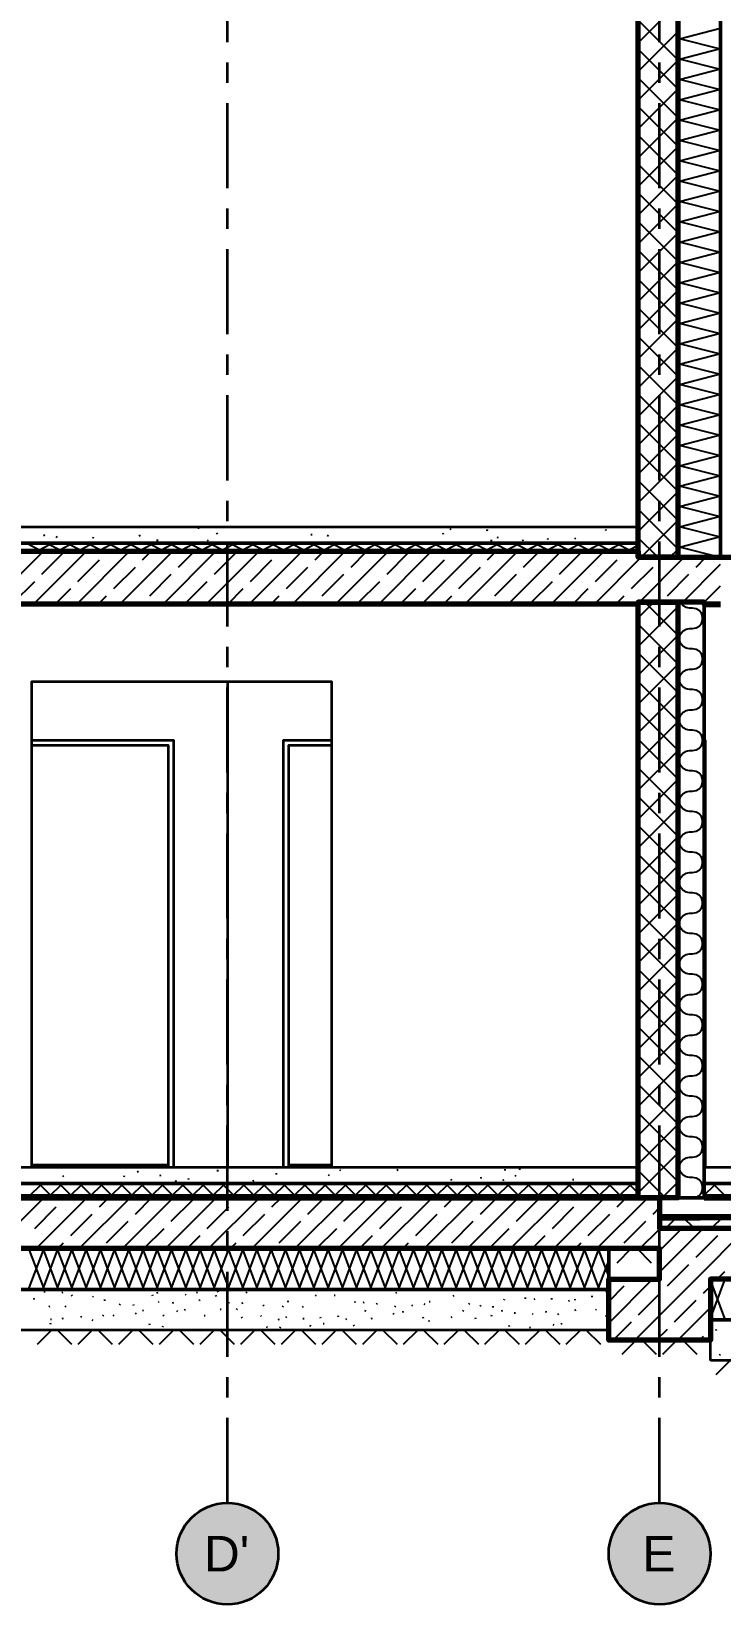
# Model space of a CAD drawing. Header units: metres. Extents: x -12.4 to 53.1, y -2.2 to 12.7.
# Drawn here: x 40.71 to 44.1, y -2.15 to 5.59 of the extents above; entities that cross this region are included whole.
import ezdxf

# ---------------------------------------------------------------- set-up
doc = ezdxf.new("R2010")
doc.units = ezdxf.units.M
doc.linetypes.add('PUNKTOWA', pattern=[10.5, 8.4, -1.05, 0, -1.05])
for name, color, linetype, lineweight in [('A-FUNDAMENTY', 7, 'Continuous', 50), ('A-IZOL-WODNA', 5, 'Continuous', 100), ('A-KRESKOWANIE', 8, 'Continuous', 18), ('A-OSIE', 1, 'PUNKTOWA', 25), ('A-SCIANY-IZOL', 4, 'Continuous', 35), ('A-SCIANY-KONSTR', 7, 'Continuous', 50), ('A-STROPY', 7, 'Continuous', 50), ('A-TEREN', 32, 'Continuous', 50), ('A-WARSTWY', 8, 'Continuous', 25), ('A-WIDOK', 7, 'Continuous', 25)]:
    doc.layers.add(name, color=color, linetype=linetype, lineweight=lineweight)
doc.styles.add('PL_ARIAL', font='arial.ttf')

msp = doc.modelspace()

# ---------------------------------------------------------------- hatches: boundary and pattern name
at = {"layer": 'A-OSIE', "true_color": 0xffffff}
for points in [[(41.9251, -1.9002), (41.923, -1.8676), (41.9166, -1.8355), (41.9061, -1.8045), (41.8916, -1.7752), (41.8734, -1.748), (41.8519, -1.7234), (41.8273, -1.7019), (41.8001, -1.6837), (41.7708, -1.6692), (41.7398, -1.6587), (41.7077, -1.6523), (41.6751, -1.6502), (41.6425, -1.6523), (41.6104, -1.6587), (41.5794, -1.6692), (41.5501, -1.6837), (41.5229, -1.7019), (41.4983, -1.7234), (41.4768, -1.748), (41.4586, -1.7752), (41.4441, -1.8045), (41.4336, -1.8355), (41.4272, -1.8676), (41.4251, -1.9002), (41.4272, -1.9328), (41.4336, -1.9649), (41.4441, -1.9959), (41.4586, -2.0252), (41.4768, -2.0524), (41.4983, -2.077), (41.5229, -2.0985), (41.5501, -2.1167), (41.5794, -2.1312), (41.6104, -2.1417), (41.6425, -2.1481), (41.6751, -2.1502), (41.7077, -2.1481), (41.7398, -2.1417), (41.7708, -2.1312), (41.8001, -2.1167), (41.8273, -2.0985), (41.8519, -2.077), (41.8734, -2.0524), (41.8916, -2.0252), (41.9061, -1.9959), (41.9166, -1.9649), (41.923, -1.9328)], [(44.0501, -1.9002), (44.048, -1.8676), (44.0416, -1.8355), (44.0311, -1.8045), (44.0166, -1.7752), (43.9984, -1.748), (43.9769, -1.7234), (43.9523, -1.7019), (43.9251, -1.6837), (43.8958, -1.6692), (43.8648, -1.6587), (43.8327, -1.6523), (43.8001, -1.6502), (43.7675, -1.6523), (43.7354, -1.6587), (43.7044, -1.6692), (43.6751, -1.6837), (43.6479, -1.7019), (43.6233, -1.7234), (43.6018, -1.748), (43.5836, -1.7752), (43.5691, -1.8045), (43.5586, -1.8355), (43.5522, -1.8676), (43.5501, -1.9002), (43.5522, -1.9328), (43.5586, -1.9649), (43.5691, -1.9959), (43.5836, -2.0252), (43.6018, -2.0524), (43.6233, -2.077), (43.6479, -2.0985), (43.6751, -2.1167), (43.7044, -2.1312), (43.7354, -2.1417), (43.7675, -2.1481), (43.8001, -2.1502), (43.8327, -2.1481), (43.8648, -2.1417), (43.8958, -2.1312), (43.9251, -2.1167), (43.9523, -2.0985), (43.9769, -2.077), (43.9984, -2.0524), (44.0166, -2.0252), (44.0311, -1.9959), (44.0416, -1.9649), (44.048, -1.9328)]]:
    msp.add_hatch(color=7, dxfattribs=at).paths.add_polyline_path(points)

# ---------------------------------------------------------------- linework, layer by layer
at = {"layer": 'A-FUNDAMENTY', "lineweight": 70, "ltscale": 0.05}
for points in [[(31.7001, -0.15), (43.8001, -0.15), (43.8001, -0.15), (43.8001, -0.15), (43.8001, -0.3), (43.8001, -0.3), (43.8001, -0.3), (43.8001, -0.3), (43.8001, -0.3), (43.8001, -0.3), (43.8001, -0.3), (43.8001, -0.3), (43.8001, -0.3), (43.8001, -0.3), (43.8001, -0.3), (43.8001, -0.3), (43.8001, -0.3), (43.8001, -0.3), (43.8001, -0.3), (43.8001, -0.3), (43.8001, -0.3), (50.2751, -0.3)], [(49.6751, -0.55), (44.0501, -0.55), (44.0501, -0.55), (44.0501, -0.55), (44.0501, -0.55), (44.0501, -0.55), (44.0501, -0.55), (44.0501, -0.55), (44.0501, -0.55), (44.0501, -0.55), (44.0501, -0.55), (44.0501, -0.55), (44.0501, -0.55), (44.0501, -0.55), (44.0501, -0.55), (44.0501, -0.55), (44.0501, -0.55), (44.0501, -0.55), (44.0501, -0.85), (44.0501, -0.85), (44.0501, -0.85), (43.5501, -0.85), (43.5501, -0.85), (43.5501, -0.85), (43.5501, -0.55), (43.5501, -0.55), (43.5501, -0.55), (43.8001, -0.55), (43.8001, -0.55), (43.8001, -0.55), (43.8001, -0.55), (43.8001, -0.55), (43.8001, -0.55), (43.8001, -0.55), (43.8001, -0.55), (43.8001, -0.55), (43.8001, -0.55), (43.8001, -0.55), (43.8001, -0.55), (43.8001, -0.55), (43.8001, -0.55), (43.8001, -0.55), (43.8001, -0.55), (43.8001, -0.55), (43.8001, -0.4), (43.8001, -0.4), (43.8001, -0.4), (43.8001, -0.4), (43.8001, -0.4), (43.8001, -0.4), (43.8001, -0.4), (43.8001, -0.4), (43.8001, -0.4), (43.8001, -0.4), (43.8001, -0.4), (43.8001, -0.4), (43.8001, -0.4), (43.8001, -0.4), (43.8001, -0.4), (43.8001, -0.4), (43.8001, -0.4), (32.3001, -0.4)]]:
    msp.add_lwpolyline(points, dxfattribs=at)
at = {"layer": 'A-IZOL-WODNA', "lineweight": 140, "ltscale": 0.05}
for points in [[(31.9051, -0.1475), (43.6951, -0.1475)], [(44.0201, -0.1475), (50.0701, -0.1475)]]:
    msp.add_lwpolyline(points, dxfattribs=at)
at = {"layer": 'A-KRESKOWANIE', "lineweight": 25, "ltscale": 0.05}
for points in [[(43.6951, 5.531), (43.8901, 5.726)], [(43.8901, 5.4462), (43.6951, 5.6412)], [(43.6951, 5.3896), (43.8901, 5.5846)], [(44.0926, 3), (43.8976, 3.05), (44.0926, 3.1), (43.8976, 3.15), (44.0926, 3.2), (43.8976, 3.25), (44.0926, 3.3), (43.8976, 3.35), (44.0926, 3.4), (43.8976, 3.45), (44.0926, 3.5), (43.8976, 3.55), (44.0926, 3.6), (43.8976, 3.65), (44.0926, 3.7), (43.8976, 3.75), (44.0926, 3.8), (43.8976, 3.85), (44.0926, 3.9), (43.8976, 3.95), (44.0926, 4), (43.8976, 4.05), (44.0926, 4.1), (43.8976, 4.15), (44.0926, 4.2), (43.8976, 4.25), (44.0926, 4.3), (43.8976, 4.35), (44.0926, 4.4), (43.8976, 4.45), (44.0926, 4.5), (43.8976, 4.55), (44.0926, 4.6), (43.8976, 4.65), (44.0926, 4.7), (43.8976, 4.75), (44.0926, 4.8), (43.8976, 4.85), (44.0926, 4.9), (43.8976, 4.95), (44.0926, 5), (43.8976, 5.05), (44.0926, 5.1), (43.8976, 5.15), (44.0926, 5.2), (43.8976, 5.25), (44.0926, 5.3), (43.8976, 5.35), (44.0926, 5.4), (43.8976, 5.45), (44.0926, 5.5), (43.8976, 5.55), (44.0926, 5.6)], [(43.8901, 5.3048), (43.6951, 5.4998)], [(43.6951, 5.2482), (43.8901, 5.4432)], [(43.8901, 5.1634), (43.6951, 5.3584)], [(43.6951, 5.1068), (43.8901, 5.3018)], [(43.8901, 5.022), (43.6951, 5.217)], [(43.6951, 4.9654), (43.8901, 5.1604)], [(43.8901, 4.8806), (43.6951, 5.0756)], [(43.6951, 4.8239), (43.8901, 5.0189)], [(43.8901, 4.7391), (43.6951, 4.9341)], [(43.6951, 4.6825), (43.8901, 4.8775)], [(43.8901, 4.5977), (43.6951, 4.7927)], [(43.6951, 4.5411), (43.8901, 4.7361)], [(43.8901, 4.4563), (43.6951, 4.6513)], [(43.6951, 4.3997), (43.8901, 4.5947)], [(43.8901, 4.3149), (43.6951, 4.5099)], [(43.6951, 4.2582), (43.8901, 4.4532)], [(43.8901, 4.1735), (43.6951, 4.3685)], [(43.6951, 4.1168), (43.8901, 4.3118)], [(43.8901, 4.032), (43.6951, 4.227)], [(43.6951, 3.9754), (43.8901, 4.1704)], [(43.8901, 3.8906), (43.6951, 4.0856)], [(43.6951, 3.834), (43.8901, 4.029)], [(43.8901, 3.7492), (43.6951, 3.9442)], [(43.6951, 3.6926), (43.8901, 3.8876)], [(43.8901, 3.6078), (43.6951, 3.8028)], [(43.6951, 3.5511), (43.8901, 3.7461)], [(43.8901, 3.4663), (43.6951, 3.6613)], [(43.6951, 3.4097), (43.8901, 3.6047)], [(43.8901, 3.3249), (43.6951, 3.5199)], [(43.6951, 3.2683), (43.8901, 3.4633)], [(43.8901, 3.1835), (43.6951, 3.3785)], [(43.6951, 3.1269), (43.8901, 3.3219)], [(43.8901, 3.0421), (43.6951, 3.2371)], [(43.7096, 3), (43.8901, 3.1805)], [(40.7711, 3.107), (40.7767, 3.1113)], [(40.8386, 3.0971), (40.8334, 3.1017)], [(41.0142, 3.0936), (41.017, 3.1)], [(41.2452, 3.1026), (41.2415, 3.1086)], [(41.5377, 3.1415), (41.5309, 3.143)], [(41.626, 3.1132), (41.6234, 3.1196)], [(42.0916, 3.1107), (42.0846, 3.1109)], [(42.1712, 3.1044), (42.1652, 3.1081)], [(42.7379, 3.1121), (42.7365, 3.119)], [(42.7756, 3.1352), (42.7711, 3.1406)], [(42.9564, 3.1316), (42.9498, 3.1341)], [(43.0076, 3.0959), (43.0009, 3.098)], [(43.3878, 3.0899), (43.3828, 3.0949)], [(43.536, 3.132), (43.5378, 3.1388)], [(43.7908, 3), (43.6951, 3.0957)], [(40.5098, 2.77), (40.7698, 3.03)], [(40.7001, 3.0625), (40.7501, 3.0375), (40.8001, 3.0625), (40.8501, 3.0375), (40.9001, 3.0625), (40.9501, 3.0375), (41.0001, 3.0625), (41.0501, 3.0375), (41.1001, 3.0625), (41.1501, 3.0375), (41.2001, 3.0625), (41.2501, 3.0375), (41.3001, 3.0625), (41.3501, 3.0375), (41.4001, 3.0625), (41.4501, 3.0375), (41.5001, 3.0625), (41.5501, 3.0375), (41.6001, 3.0625), (41.6501, 3.0375), (41.7001, 3.0625), (41.7501, 3.0375), (41.8001, 3.0625), (41.8501, 3.0375), (41.9001, 3.0625), (41.9501, 3.0375), (42.0001, 3.0625), (42.0501, 3.0375), (42.1001, 3.0625), (42.1501, 3.0375), (42.2001, 3.0625), (42.2501, 3.0375), (42.3001, 3.0625), (42.3501, 3.0375), (42.4001, 3.0625), (42.4501, 3.0375), (42.5001, 3.0625), (42.5501, 3.0375), (42.6001, 3.0625), (42.6501, 3.0375), (42.7001, 3.0625), (42.7501, 3.0375), (42.8001, 3.0625), (42.8501, 3.0375), (42.9001, 3.0625), (42.9501, 3.0375), (43.0001, 3.0625), (43.0501, 3.0375), (43.1001, 3.0625), (43.1501, 3.0375), (43.2001, 3.0625), (43.2501, 3.0375), (43.3001, 3.0625), (43.3501, 3.0375), (43.4001, 3.0625), (43.4501, 3.0375), (43.5001, 3.0625), (43.5501, 3.0375), (43.6001, 3.0625), (43.6501, 3.0375), (43.6951, 3.06)], [(40.7219, 2.77), (40.9819, 3.03)], [(40.7627, 2.9168), (40.8687, 3.0229)], [(40.9341, 2.77), (41.1941, 3.03)], [(41.0809, 3.0229), (41.088, 3.03)], [(41.1462, 2.77), (41.4062, 3.03)], [(41.2577, 2.9875), (41.3001, 3.03)], [(41.3311, 3.08), (41.3304, 3.087)], [(41.3583, 2.77), (41.6183, 3.03)], [(41.4344, 2.9522), (41.5123, 3.03)], [(41.5705, 2.77), (41.8305, 3.03)], [(41.5821, 3.0807), (41.5767, 3.0851)], [(41.6112, 2.9168), (41.7173, 3.0229)], [(41.7826, 2.77), (42.0426, 3.03)], [(41.9294, 3.0229), (41.9365, 3.03)], [(41.9947, 2.77), (42.2547, 3.03)], [(42.1062, 2.9875), (42.1487, 3.03)], [(42.2069, 2.77), (42.4669, 3.03)], [(42.283, 2.9522), (42.3608, 3.03)], [(42.419, 2.77), (42.679, 3.03)], [(42.4597, 2.9168), (42.5658, 3.0229)], [(42.6311, 2.77), (42.8911, 3.03)], [(42.7779, 3.0229), (42.785, 3.03)], [(42.8432, 2.77), (43.1032, 3.03)], [(42.9547, 2.9875), (42.9972, 3.03)], [(42.9735, 3.0797), (42.9736, 3.0867)], [(43.0554, 2.77), (43.3154, 3.03)], [(43.129, 3.0797), (43.127, 3.0864)], [(43.1315, 2.9522), (43.2093, 3.03)], [(43.2499, 3.0871), (43.2526, 3.0936)], [(43.2675, 2.77), (43.5275, 3.03)], [(43.3083, 2.9168), (43.4143, 3.0229)], [(43.6265, 3.0229), (43.6336, 3.03)], [(43.8511, 3), (43.8901, 3.039)], [(40.9395, 2.8815), (41.0455, 2.9875)], [(41.1162, 2.8461), (41.2223, 2.9522)], [(41.788, 2.8815), (41.894, 2.9875)], [(41.9648, 2.8461), (42.0708, 2.9522)], [(42.6365, 2.8815), (42.7426, 2.9875)], [(42.8133, 2.8461), (42.9194, 2.9522)], [(43.4796, 2.77), (43.7096, 3)], [(43.485, 2.8815), (43.5911, 2.9875)], [(43.6618, 2.8461), (43.7679, 2.9522)], [(43.7018, 2.78), (43.9218, 3)], [(43.8032, 2.9875), (43.8157, 3)], [(43.9139, 2.78), (44.1001, 2.9662)], [(43.98, 2.9522), (44.0278, 3)], [(40.6213, 2.7754), (40.7273, 2.8815)], [(41.293, 2.8107), (41.3991, 2.9168)], [(41.4698, 2.7754), (41.5758, 2.8815)], [(42.1415, 2.8107), (42.2476, 2.9168)], [(42.3183, 2.7754), (42.4244, 2.8815)], [(42.9901, 2.8107), (43.0961, 2.9168)], [(43.1668, 2.7754), (43.2729, 2.8815)], [(43.8386, 2.8107), (43.9447, 2.9168)], [(40.828, 2.77), (40.9041, 2.8461)], [(41.0401, 2.77), (41.0809, 2.8107)], [(41.6765, 2.77), (41.7526, 2.8461)], [(41.8887, 2.77), (41.9294, 2.8107)], [(42.525, 2.77), (42.6012, 2.8461)], [(42.7372, 2.77), (42.7779, 2.8107)], [(43.3736, 2.77), (43.4497, 2.8461)], [(43.5857, 2.77), (43.6265, 2.8107)], [(44.02, 2.78), (44.1001, 2.8601)], [(41.2523, 2.77), (41.2577, 2.7754)], [(42.1008, 2.77), (42.1062, 2.7754)], [(42.9493, 2.77), (42.9547, 2.7754)], [(43.6918, 2.77), (43.6951, 2.7733)], [(43.6951, 2.7026), (43.7725, 2.78)], [(43.6951, 2.5612), (43.8901, 2.7562)], [(43.8901, 2.6178), (43.7279, 2.78)], [(43.8901, 2.7592), (43.8693, 2.78)], [(43.9476, -0.15), (43.9476, -0.15), (43.9626, -0.15), (43.9797, -0.147), (43.9947, -0.1383), (44.0059, -0.125), (44.0118, -0.1087), (44.0118, -0.0913), (44.0059, -0.075), (43.9947, -0.0617), (43.9797, -0.053), (43.9626, -0.05), (43.9476, -0.05), (43.9305, -0.047), (43.9155, -0.0383), (43.9043, -0.025), (43.8984, -0.0087), (43.8984, 0.0087), (43.9043, 0.025), (43.9155, 0.0383), (43.9305, 0.047), (43.9476, 0.05), (43.9626, 0.05), (43.9797, 0.053), (43.9947, 0.0617), (44.0059, 0.075), (44.0118, 0.0913), (44.0118, 0.1087), (44.0059, 0.125), (43.9947, 0.1383), (43.9797, 0.147), (43.9626, 0.15), (43.9476, 0.15), (43.9305, 0.153), (43.9155, 0.1617), (43.9043, 0.175), (43.8984, 0.1913), (43.8984, 0.2087), (43.9043, 0.225), (43.9155, 0.2383), (43.9305, 0.247), (43.9476, 0.25), (43.9626, 0.25), (43.9797, 0.253), (43.9947, 0.2617), (44.0059, 0.275), (44.0118, 0.2913), (44.0118, 0.3087), (44.0059, 0.325), (43.9947, 0.3383), (43.9797, 0.347), (43.9626, 0.35), (43.9626, 0.35), (43.9476, 0.35), (43.9305, 0.353), (43.9155, 0.3617), (43.9043, 0.375), (43.8984, 0.3913), (43.8984, 0.4087), (43.9043, 0.425), (43.9155, 0.4383), (43.9305, 0.447), (43.9476, 0.45), (43.9476, 0.45), (43.9626, 0.45), (43.9797, 0.453), (43.9947, 0.4617), (44.0059, 0.475), (44.0118, 0.4913), (44.0118, 0.5087), (44.0059, 0.525), (43.9947, 0.5383), (43.9797, 0.547), (43.9626, 0.55), (43.9626, 0.55), (43.9476, 0.55), (43.9305, 0.553), (43.9155, 0.5617), (43.9043, 0.575), (43.8984, 0.5913), (43.8984, 0.6087), (43.9043, 0.625), (43.9155, 0.6383), (43.9305, 0.647), (43.9476, 0.65), (43.9476, 0.65), (43.9626, 0.65), (43.9797, 0.653), (43.9947, 0.6617), (44.0059, 0.675), (44.0118, 0.6913), (44.0118, 0.7087), (44.0059, 0.725), (43.9947, 0.7383), (43.9797, 0.747), (43.9626, 0.75), (43.9626, 0.75), (43.9476, 0.75), (43.9305, 0.753), (43.9155, 0.7617), (43.9043, 0.775), (43.8984, 0.7913), (43.8984, 0.8087), (43.9043, 0.825), (43.9155, 0.8383), (43.9305, 0.847), (43.9476, 0.85), (43.9626, 0.85), (43.9797, 0.853), (43.9947, 0.8617), (44.0059, 0.875), (44.0118, 0.8913), (44.0118, 0.9087), (44.0059, 0.925), (43.9947, 0.9383), (43.9797, 0.947), (43.9626, 0.95), (43.9476, 0.95), (43.9305, 0.953), (43.9155, 0.9617), (43.9043, 0.975), (43.8984, 0.9913), (43.8984, 1.0087), (43.9043, 1.025), (43.9155, 1.0383), (43.9305, 1.047), (43.9476, 1.05), (43.9626, 1.05), (43.9797, 1.053), (43.9947, 1.0617), (44.0059, 1.075), (44.0118, 1.0913), (44.0118, 1.1087), (44.0059, 1.125), (43.9947, 1.1383), (43.9797, 1.147), (43.9626, 1.15), (43.9476, 1.15), (43.9305, 1.153), (43.9155, 1.1617), (43.9043, 1.175), (43.8984, 1.1913), (43.8984, 1.2087), (43.9043, 1.225), (43.9155, 1.2383), (43.9305, 1.247), (43.9476, 1.25), (43.9626, 1.25), (43.9797, 1.253), (43.9947, 1.2617), (44.0059, 1.275), (44.0118, 1.2913), (44.0118, 1.3087), (44.0059, 1.325), (43.9947, 1.3383), (43.9797, 1.347), (43.9626, 1.35), (43.9476, 1.35), (43.9305, 1.353), (43.9155, 1.3617), (43.9043, 1.375), (43.8984, 1.3913), (43.8984, 1.4087), (43.9043, 1.425), (43.9155, 1.4383), (43.9305, 1.447), (43.9476, 1.45), (43.9626, 1.45), (43.9797, 1.453), (43.9947, 1.4617), (44.0059, 1.475), (44.0118, 1.4913), (44.0118, 1.5087), (44.0059, 1.525), (43.9947, 1.5383), (43.9797, 1.547), (43.9626, 1.55), (43.9476, 1.55), (43.9305, 1.553), (43.9155, 1.5617), (43.9043, 1.575), (43.8984, 1.5913), (43.8984, 1.6087), (43.9043, 1.625), (43.9155, 1.6383), (43.9305, 1.647), (43.9476, 1.65), (43.9626, 1.65), (43.9797, 1.653), (43.9947, 1.6617), (44.0059, 1.675), (44.0118, 1.6913), (44.0118, 1.7087), (44.0059, 1.725), (43.9947, 1.7383), (43.9797, 1.747), (43.9626, 1.75), (43.9626, 1.75), (43.9476, 1.75), (43.9305, 1.753), (43.9155, 1.7617), (43.9043, 1.775), (43.8984, 1.7913), (43.8984, 1.8087), (43.9043, 1.825), (43.9155, 1.8383), (43.9305, 1.847), (43.9476, 1.85), (43.9626, 1.85), (43.9797, 1.853), (43.9947, 1.8617), (44.0059, 1.875), (44.0118, 1.8913), (44.0118, 1.9087), (44.0059, 1.925), (43.9947, 1.9383), (43.9797, 1.947), (43.9626, 1.95), (43.9626, 1.95), (43.9476, 1.95), (43.9305, 1.953), (43.9155, 1.9617), (43.9043, 1.975), (43.8984, 1.9913), (43.8984, 2.0087), (43.9043, 2.025), (43.9155, 2.0383), (43.9305, 2.047), (43.9476, 2.05), (43.9626, 2.05), (43.9797, 2.053), (43.9947, 2.0617), (44.0059, 2.075), (44.0118, 2.0913), (44.0118, 2.1087), (44.0059, 2.125), (43.9947, 2.1383), (43.9797, 2.147), (43.9626, 2.15), (43.9476, 2.15), (43.9305, 2.153), (43.9155, 2.1617), (43.9043, 2.175), (43.8984, 2.1913), (43.8984, 2.2087), (43.9043, 2.225), (43.9155, 2.2383), (43.9305, 2.247), (43.9476, 2.25), (43.9476, 2.25), (43.9626, 2.25), (43.9797, 2.253), (43.9947, 2.2617), (44.0059, 2.275), (44.0118, 2.2913), (44.0118, 2.3087), (44.0059, 2.325), (43.9947, 2.3383), (43.9797, 2.347), (43.9626, 2.35), (43.9476, 2.35), (43.9305, 2.353), (43.9155, 2.3617), (43.9043, 2.375), (43.8984, 2.3913), (43.8984, 2.4087), (43.9043, 2.425), (43.9155, 2.4383), (43.9305, 2.447), (43.9476, 2.45), (43.9626, 2.45), (43.9797, 2.453), (43.9947, 2.4617), (44.0059, 2.475), (44.0118, 2.4913), (44.0118, 2.5087), (44.0059, 2.525), (43.9947, 2.5383), (43.9797, 2.547), (43.9626, 2.55), (43.9476, 2.55), (43.9305, 2.553), (43.9155, 2.5617), (43.9043, 2.575), (43.8984, 2.5913), (43.8984, 2.6087), (43.9043, 2.625), (43.9155, 2.6383), (43.9305, 2.647), (43.9476, 2.65), (43.9626, 2.65), (43.9797, 2.653), (43.9947, 2.6617), (44.0059, 2.675), (44.0118, 2.6913), (44.0118, 2.7087), (44.0059, 2.725), (43.9947, 2.7383), (43.9797, 2.747), (43.9626, 2.75), (43.9476, 2.75), (43.9305, 2.753), (43.9155, 2.7617), (43.9043, 2.775), (43.9025, 2.78)], [(43.8901, 2.4764), (43.6951, 2.6714)], [(43.6951, 2.4198), (43.8901, 2.6148)], [(43.8901, 2.335), (43.6951, 2.53)], [(43.6951, 2.2783), (43.8901, 2.4733)], [(43.8901, 2.1936), (43.6951, 2.3886)], [(43.6951, 2.1369), (43.8901, 2.3319)], [(43.8901, 2.0521), (43.6951, 2.2471)], [(43.6951, 1.9955), (43.8901, 2.1905)], [(43.8901, 1.9107), (43.6951, 2.1057)], [(43.6951, 1.8541), (43.8901, 2.0491)], [(43.8901, 1.7693), (43.6951, 1.9643)], [(43.6951, 1.7127), (43.8901, 1.9077)], [(43.8901, 1.6279), (43.6951, 1.8229)], [(43.6951, 1.5712), (43.8901, 1.7662)], [(43.8901, 1.4865), (43.6951, 1.6815)], [(43.6951, 1.4298), (43.8901, 1.6248)], [(43.8901, 1.345), (43.6951, 1.54)], [(43.6951, 1.2884), (43.8901, 1.4834)], [(43.8901, 1.2036), (43.6951, 1.3986)], [(43.6951, 1.147), (43.8901, 1.342)], [(43.8901, 1.0622), (43.6951, 1.2572)], [(43.6951, 1.0056), (43.8901, 1.2006)], [(43.8901, 0.9208), (43.6951, 1.1158)], [(43.6951, 0.8641), (43.8901, 1.0591)], [(43.8901, 0.7793), (43.6951, 0.9743)], [(43.6951, 0.7227), (43.8901, 0.9177)], [(43.8901, 0.6379), (43.6951, 0.8329)], [(43.6951, 0.5813), (43.8901, 0.7763)], [(43.8901, 0.4965), (43.6951, 0.6915)], [(43.6951, 0.4399), (43.8901, 0.6349)], [(43.8901, 0.3551), (43.6951, 0.5501)], [(43.6951, 0.2984), (43.8901, 0.4934)], [(43.8901, 0.2137), (43.6951, 0.4087)], [(43.6951, 0.157), (43.8901, 0.352)], [(43.8901, 0.0722), (43.6951, 0.2672)], [(43.6951, 0.0156), (43.8901, 0.2106)], [(43.8901, -0.0692), (43.6951, 0.1258)], [(43.6951, -0.1258), (43.8901, 0.0692)], [(40.8662, -0.0444), (40.871, -0.0394)], [(41.1675, -0.0461), (41.1696, -0.0394)], [(41.2318, -0.0226), (41.2378, -0.0191)], [(41.3421, -0.0404), (41.3489, -0.0387)], [(41.4219, -0.0708), (41.4227, -0.0639)], [(41.4833, -0.0598), (41.4855, -0.0532)], [(41.6235, -0.0163), (41.6304, -0.0155)], [(41.8, -0.0664), (41.8067, -0.0643)], [(41.9165, -0.0361), (41.9166, -0.0291)], [(42.1717, -0.0409), (42.1766, -0.036)], [(42.2331, -0.0157), (42.2272, -0.012)], [(42.5081, -0.0139), (42.5146, -0.0113)], [(42.7786, -0.0655), (42.776, -0.059)], [(42.9193, -0.0514), (42.926, -0.0494)], [(43.0294, -0.0625), (43.0364, -0.0618)], [(43.0415, -0.016), (43.0408, -0.009)], [(43.0942, -0.0458), (43.0903, -0.04)], [(43.1086, -0.008), (43.1155, -0.0071)], [(43.3787, -0.0619), (43.3718, -0.0611)], [(43.8295, -0.15), (43.6951, -0.0156)], [(43.8123, -0.15), (43.8901, -0.0722)], [(40.5218, -0.4), (40.7718, -0.15)], [(40.7051, -0.1375), (40.7551, -0.0875), (40.8051, -0.1375), (40.8551, -0.0875), (40.9051, -0.1375), (40.9551, -0.0875), (41.0051, -0.1375), (41.0551, -0.0875), (41.1051, -0.1375), (41.1551, -0.0875), (41.2051, -0.1375), (41.2551, -0.0875), (41.3051, -0.1375), (41.3551, -0.0875), (41.4051, -0.1375), (41.4551, -0.0875), (41.5051, -0.1375), (41.5551, -0.0875), (41.6051, -0.1375), (41.6551, -0.0875), (41.7051, -0.1375), (41.7551, -0.0875), (41.8051, -0.1375), (41.8551, -0.0875), (41.9051, -0.1375), (41.9551, -0.0875), (42.0051, -0.1375), (42.0551, -0.0875), (42.1051, -0.1375), (42.1551, -0.0875), (42.2051, -0.1375), (42.2551, -0.0875), (42.3051, -0.1375), (42.3551, -0.0875), (42.4051, -0.1375), (42.4551, -0.0875), (42.5051, -0.1375), (42.5551, -0.0875), (42.6051, -0.1375), (42.6551, -0.0875), (42.7051, -0.1375), (42.7551, -0.0875), (42.8051, -0.1375), (42.8551, -0.0875), (42.9051, -0.1375), (42.9551, -0.0875), (43.0051, -0.1375), (43.0551, -0.0875), (43.1051, -0.1375), (43.1551, -0.0875), (43.2051, -0.1375), (43.2551, -0.0875), (43.3051, -0.1375), (43.3551, -0.0875), (43.4051, -0.1375), (43.4551, -0.0875), (43.5051, -0.1375), (43.5551, -0.0875), (43.6051, -0.1375), (43.6551, -0.0875), (43.6951, -0.1275)], [(40.7339, -0.4), (40.9839, -0.15)], [(40.8687, -0.1591), (40.8778, -0.15)], [(40.946, -0.4), (41.196, -0.15)], [(41.0455, -0.1945), (41.09, -0.15)], [(41.1582, -0.4), (41.4082, -0.15)], [(41.2223, -0.2298), (41.3021, -0.15)], [(41.3703, -0.4), (41.6203, -0.15)], [(41.5824, -0.4), (41.8324, -0.15)], [(41.7173, -0.1591), (41.7264, -0.15)], [(41.7946, -0.4), (42.0446, -0.15)], [(41.894, -0.1945), (41.9385, -0.15)], [(42.0067, -0.4), (42.2567, -0.15)], [(42.0708, -0.2298), (42.1506, -0.15)], [(42.2188, -0.4), (42.4688, -0.15)], [(42.431, -0.4), (42.681, -0.15)], [(42.5658, -0.1591), (42.5749, -0.15)], [(42.6431, -0.4), (42.8931, -0.15)], [(42.7426, -0.1945), (42.787, -0.15)], [(42.8552, -0.4), (43.1052, -0.15)], [(42.9194, -0.2298), (42.9992, -0.15)], [(43.0674, -0.4), (43.3174, -0.15)], [(43.2795, -0.4), (43.5295, -0.15)], [(43.4143, -0.1591), (43.4234, -0.15)], [(43.4916, -0.4), (43.7416, -0.15)], [(43.5911, -0.1945), (43.6356, -0.15)], [(44.0201, -0.1375), (44.0201, -0.1375), (44.0701, -0.0875), (44.1201, -0.1375)], [(40.7273, -0.3005), (40.8334, -0.1945)], [(40.9041, -0.3359), (41.0102, -0.2298)], [(41.3991, -0.2652), (41.5051, -0.1591)], [(41.5758, -0.3005), (41.6819, -0.1945)], [(41.7526, -0.3359), (41.8587, -0.2298)], [(42.2476, -0.2652), (42.3537, -0.1591)], [(42.4244, -0.3005), (42.5304, -0.1945)], [(42.6012, -0.3359), (42.7072, -0.2298)], [(43.0961, -0.2652), (43.2022, -0.1591)], [(43.2729, -0.3005), (43.379, -0.1945)], [(43.4497, -0.3359), (43.5557, -0.2298)], [(43.7679, -0.2298), (43.8001, -0.1976)], [(41.0809, -0.3712), (41.1869, -0.2652)], [(41.2642, -0.4), (41.3637, -0.3005)], [(41.9294, -0.3712), (42.0355, -0.2652)], [(42.1128, -0.4), (42.2122, -0.3005)], [(42.7779, -0.3712), (42.884, -0.2652)], [(42.9613, -0.4), (43.0608, -0.3005)], [(43.6265, -0.3712), (43.7325, -0.2652)], [(43.7038, -0.4), (43.8001, -0.3037)], [(43.8001, -0.5158), (44.0159, -0.3)], [(43.8001, -0.3037), (43.8038, -0.3)], [(43.8032, -0.4066), (43.9093, -0.3005)], [(43.8855, -0.2453), (43.8311, -0.3)], [(43.97, -0.3), (43.9147, -0.2451)], [(43.978, -0.55), (44.228, -0.3)], [(44.1105, -0.2443), (44.0553, -0.3)], [(40.84, -0.4), (40.8687, -0.3712)], [(41.4764, -0.4), (41.5405, -0.3359)], [(41.6885, -0.4), (41.7173, -0.3712)], [(42.3249, -0.4), (42.389, -0.3359)], [(42.537, -0.4), (42.5658, -0.3712)], [(43.1734, -0.4), (43.2376, -0.3359)], [(43.3856, -0.4), (43.4143, -0.3712)], [(43.98, -0.4419), (44.0861, -0.3359)], [(40.7001, -0.5927), (40.7701, -0.4075), (40.8401, -0.5927), (40.9101, -0.4075), (40.9801, -0.5927), (41.0501, -0.4075), (41.1201, -0.5927), (41.1901, -0.4075), (41.2601, -0.5927), (41.3301, -0.4075), (41.4001, -0.5927), (41.4701, -0.4075), (41.5401, -0.5927), (41.6101, -0.4075), (41.6801, -0.5927), (41.7501, -0.4075), (41.8201, -0.5927), (41.8901, -0.4075), (41.9601, -0.5927), (42.0301, -0.4075), (42.1001, -0.5927), (42.1701, -0.4075), (42.2401, -0.5927), (42.3101, -0.4075), (42.3801, -0.5927), (42.4501, -0.4075), (42.5201, -0.5927), (42.5901, -0.4075), (42.6601, -0.5927), (42.7301, -0.4075), (42.8001, -0.5927), (42.8701, -0.4075), (42.9401, -0.5927), (43.0101, -0.4075), (43.0801, -0.5927), (43.1501, -0.4075), (43.2201, -0.5927), (43.2901, -0.4075), (43.3601, -0.5927), (43.4301, -0.4075), (43.5001, -0.5927), (43.5501, -0.4604)], [(40.7001, -0.4075), (40.7701, -0.5927), (40.8401, -0.4075), (40.9101, -0.5927), (40.9801, -0.4075), (41.0501, -0.5927), (41.1201, -0.4075), (41.1901, -0.5927), (41.2601, -0.4075), (41.3301, -0.5927), (41.4001, -0.4075), (41.4701, -0.5927), (41.5401, -0.4075), (41.6101, -0.5927), (41.6801, -0.4075), (41.7501, -0.5927), (41.8201, -0.4075), (41.8901, -0.5927), (41.9601, -0.4075), (42.0301, -0.5927), (42.1001, -0.4075), (42.1701, -0.5927), (42.2401, -0.4075), (42.3101, -0.5927), (42.3801, -0.4075), (42.4501, -0.5927), (42.5201, -0.4075), (42.5901, -0.5927), (42.6601, -0.4075), (42.7301, -0.5927), (42.8001, -0.4075), (42.8701, -0.5927), (42.9401, -0.4075), (43.0101, -0.5927), (43.0801, -0.4075), (43.1501, -0.5927), (43.2201, -0.4075), (43.2901, -0.5927), (43.3601, -0.4075), (43.4301, -0.5927), (43.5001, -0.4075), (43.5501, -0.5398)], [(43.6605, -0.4), (43.5897, -0.4707)], [(43.7605, -0.4707), (43.6897, -0.4)], [(43.872, -0.55), (43.9447, -0.4773)], [(44.0841, -0.55), (44.1214, -0.5127)], [(40.7725, -0.6109), (40.7784, -0.6102)], [(40.8601, -0.6152), (40.8661, -0.6147)], [(41.3281, -0.6177), (41.3336, -0.6155)], [(41.5232, -0.6164), (41.5286, -0.6137)], [(41.6294, -0.6139), (41.626, -0.6089)], [(41.6937, -0.6095), (41.6913, -0.6041)], [(41.7674, -0.6169), (41.7702, -0.6116)], [(42.1853, -0.6085), (42.1822, -0.6034)], [(42.5035, -0.6183), (42.5088, -0.6155)], [(43.5405, -0.6132), (43.5372, -0.6082)], [(43.5501, -0.7658), (43.7659, -0.55)], [(43.5501, -0.5537), (43.5538, -0.55)], [(43.5501, -0.6597), (43.6265, -0.5834)], [(43.678, -0.85), (43.978, -0.55)], [(43.6972, -0.7248), (43.8032, -0.6187)], [(43.8386, -0.5834), (43.872, -0.55)], [(44.0154, -0.6187), (44.0501, -0.584)], [(44.0501, -0.7427), (44.1201, -0.5575)], [(44.0501, -0.5575), (44.1201, -0.7427)], [(40.7214, -0.6475), (40.7271, -0.6457)], [(40.7959, -0.6851), (40.8013, -0.6824)], [(40.8763, -0.6853), (40.8812, -0.6818)], [(40.911, -0.6342), (40.908, -0.629)], [(41.0124, -0.637), (41.017, -0.6331)], [(41.0716, -0.6562), (41.0721, -0.6502)], [(41.1437, -0.6756), (41.1479, -0.6713)], [(41.2152, -0.6794), (41.2128, -0.6739)], [(41.3083, -0.6327), (41.306, -0.6272)], [(41.3353, -0.6639), (41.3388, -0.6591)], [(41.4049, -0.6664), (41.4107, -0.6649)], [(41.4723, -0.6291), (41.468, -0.625)], [(41.5359, -0.6552), (41.5399, -0.6507)], [(41.6207, -0.6347), (41.6177, -0.6295)], [(41.6813, -0.6683), (41.6834, -0.6627)], [(41.7191, -0.6991), (41.7222, -0.694)], [(41.7463, -0.6679), (41.7522, -0.6669)], [(41.8547, -0.6821), (41.8501, -0.6783)], [(41.9453, -0.6856), (41.9496, -0.6814)], [(41.9731, -0.6633), (41.973, -0.6573)], [(42.0445, -0.6881), (42.0496, -0.6848)], [(42.1081, -0.6316), (42.1135, -0.6289)], [(42.1993, -0.6287), (42.2053, -0.6284)], [(42.2994, -0.6616), (42.3054, -0.6614)], [(42.3421, -0.6643), (42.3481, -0.6635)], [(42.4085, -0.6733), (42.4114, -0.6681)], [(42.4986, -0.6867), (42.5014, -0.6814)], [(42.5818, -0.6808), (42.5872, -0.6782)], [(42.6473, -0.675), (42.6425, -0.6714)], [(42.6727, -0.6623), (42.6668, -0.662)], [(42.7851, -0.6329), (42.7905, -0.6303)], [(42.8614, -0.6723), (42.8656, -0.6681)], [(42.9176, -0.6831), (42.9213, -0.6784)], [(42.9813, -0.6889), (42.9815, -0.6829)], [(43.0356, -0.6537), (43.0369, -0.6478)], [(43.1409, -0.6462), (43.1409, -0.6402)], [(43.183, -0.6506), (43.1879, -0.6472)], [(43.2697, -0.65), (43.2695, -0.644)], [(43.3521, -0.6574), (43.3576, -0.6549)], [(43.3848, -0.654), (43.3857, -0.6481)], [(43.4689, -0.638), (43.4688, -0.632)], [(43.8739, -0.7601), (43.98, -0.6541)], [(43.8902, -0.85), (44.0501, -0.6901)], [(40.8061, -0.7729), (40.8043, -0.7672)], [(40.8106, -0.7489), (40.8047, -0.7478)], [(40.8623, -0.7441), (40.8681, -0.7424)], [(40.9548, -0.7364), (40.9588, -0.7319)], [(41.0141, -0.7541), (41.0092, -0.7507)], [(41.0622, -0.7297), (41.0659, -0.725)], [(41.1185, -0.7306), (41.1137, -0.727)], [(41.228, -0.7215), (41.2234, -0.7177)], [(41.2574, -0.7046), (41.263, -0.7026)], [(41.2937, -0.7761), (41.2915, -0.7705)], [(41.3628, -0.7313), (41.3583, -0.7274)], [(41.4307, -0.7086), (41.4258, -0.7051)], [(41.4642, -0.7028), (41.4672, -0.6976)], [(41.5599, -0.7291), (41.5658, -0.7286)], [(41.6448, -0.6992), (41.6388, -0.6991)], [(41.7475, -0.742), (41.7443, -0.7369)], [(41.8431, -0.7343), (41.8386, -0.7303)], [(41.9252, -0.7484), (41.931, -0.7468)], [(41.9616, -0.7381), (41.9668, -0.7352)], [(42.0457, -0.7438), (42.0516, -0.7433)], [(42.1349, -0.7418), (42.1326, -0.7363)], [(42.1452, -0.7686), (42.1511, -0.7676)], [(42.2204, -0.7371), (42.2199, -0.7311)], [(42.2571, -0.7483), (42.2621, -0.7451)], [(42.3571, -0.7067), (42.3512, -0.7059)], [(42.3824, -0.7427), (42.3882, -0.7414)], [(42.4926, -0.7241), (42.4899, -0.7188)], [(42.5367, -0.7103), (42.5424, -0.7084)], [(42.6384, -0.7429), (42.6379, -0.7369)], [(42.6693, -0.7562), (42.6634, -0.756)], [(42.7747, -0.7382), (42.7799, -0.7351)], [(42.8331, -0.7078), (42.8353, -0.7022)], [(42.8958, -0.7463), (42.895, -0.7404)], [(42.9734, -0.7314), (42.9746, -0.7256)], [(43.0234, -0.705), (43.0292, -0.7036)], [(43.0909, -0.7174), (43.0849, -0.7166)], [(43.1786, -0.7245), (43.1748, -0.7199)], [(43.2454, -0.7126), (43.2398, -0.7103)], [(43.2818, -0.776), (43.2763, -0.7736)], [(43.3042, -0.7252), (43.2999, -0.721)], [(43.3167, -0.7708), (43.3198, -0.7657)], [(43.3837, -0.7032), (43.3893, -0.7009)], [(43.4859, -0.7015), (43.4903, -0.6974)], [(43.5343, -0.7305), (43.5403, -0.7304)], [(43.572, -0.85), (43.6618, -0.7601)], [(40.8105, -0.8002), (40.7397, -0.8709)], [(40.9105, -0.8709), (40.8397, -0.8002)], [(41.0105, -0.8002), (40.9397, -0.8709)], [(41.1105, -0.8709), (41.0397, -0.8002)], [(41.2105, -0.8002), (41.1397, -0.8709)], [(41.3105, -0.8709), (41.2397, -0.8002)], [(41.4105, -0.8002), (41.3397, -0.8709)], [(41.3579, -0.7863), (41.3586, -0.7804)], [(41.5105, -0.8709), (41.4397, -0.8002)], [(41.6105, -0.8002), (41.5397, -0.8709)], [(41.7105, -0.8709), (41.6397, -0.8002)], [(41.8105, -0.8002), (41.7397, -0.8709)], [(41.9105, -0.8709), (41.8397, -0.8002)], [(41.8726, -0.7882), (41.8667, -0.7867)], [(41.9319, -0.7889), (41.9358, -0.7843)], [(42.0105, -0.8002), (41.9397, -0.8709)], [(42.1105, -0.8709), (42.0397, -0.8002)], [(42.0862, -0.7819), (42.0806, -0.78)], [(42.2105, -0.8002), (42.1397, -0.8709)], [(42.3105, -0.8709), (42.2397, -0.8002)], [(42.2987, -0.7806), (42.2944, -0.7764)], [(42.4105, -0.8002), (42.3397, -0.8709)], [(42.5105, -0.8709), (42.4397, -0.8002)], [(42.6105, -0.8002), (42.5397, -0.8709)], [(42.7105, -0.8709), (42.6397, -0.8002)], [(42.8105, -0.8002), (42.7397, -0.8709)], [(42.9105, -0.8709), (42.8397, -0.8002)], [(43.0105, -0.8002), (42.9397, -0.8709)], [(43.1105, -0.8709), (43.0397, -0.8002)], [(43.0622, -0.7838), (43.0611, -0.7779)], [(43.2105, -0.8002), (43.1397, -0.8709)], [(43.166, -0.7899), (43.1604, -0.7878)], [(43.3105, -0.8709), (43.2397, -0.8002)], [(43.4105, -0.8002), (43.3397, -0.8709)], [(43.5105, -0.8709), (43.4397, -0.8002)], [(43.6855, -0.85), (43.6147, -0.9207)], [(43.7855, -0.9207), (43.7147, -0.85)], [(43.7841, -0.85), (43.8386, -0.7955)], [(43.8855, -0.85), (43.8147, -0.9207)], [(43.9855, -0.9207), (43.9147, -0.85)], [(43.9962, -0.85), (44.0154, -0.8309)], [(44.0806, -0.8034), (44.0785, -0.7978)], [(44.0946, -0.9239), (44.0984, -0.9193)], [(44.148, -0.9502), (44.0772, -1.0209)]]:
    msp.add_lwpolyline(points, dxfattribs=at)
at = {"layer": 'A-OSIE', "linetype": 'PUNKTOWA', "lineweight": 35, "ltscale": 0.049805, "flags": 128}
for points in [[(41.6751, -1.6502), (41.6751, 10.796)], [(43.8001, -1.6502), (43.8001, 10.796)]]:
    msp.add_lwpolyline(points, dxfattribs=at)
at = {"layer": 'A-OSIE', "linetype": 'Continuous', "lineweight": 35, "ltscale": 0.05}
for centre in [(41.6751, -1.9002), (43.8001, -1.9002)]:
    msp.add_circle(centre, 0.25, dxfattribs=at)
at = {"layer": 'A-SCIANY-IZOL', "lineweight": 50, "ltscale": 0.05}
for points in [[(43.8901, 6.15), (43.8901, 6.15), (43.8901, 6.15), (44.1001, 6.15), (44.1001, 6.15), (44.1001, 6.15), (44.1001, 6.15), (44.1001, 3), (44.1001, 3), (44.1001, 3), (44.1001, 3), (44.1001, 3), (43.8901, 3), (43.8901, 3), (43.8901, 3), (43.8901, 3), (43.8901, 6.15)], [(35.7501, 3.03), (35.7501, 3.03), (35.7501, 3.07), (35.7501, 3.07), (35.7501, 3.07), (43.6951, 3.07), (43.6951, 3.07), (43.6951, 3.07), (43.6951, 3.03), (43.6951, 3.03), (43.6951, 3.03), (35.7501, 3.03)], [(43.8901, 2.78), (43.8901, 2.78), (43.8901, 2.78), (44.0201, 2.78), (44.0201, 2.78), (44.0201, 2.78), (44.0201, -0.15), (44.0201, -0.15), (44.0201, -0.15), (43.8901, -0.15), (43.8901, -0.15), (43.8901, -0.15)], [(31.9051, -0.145), (31.9051, -0.145), (31.9051, -0.08), (31.9051, -0.08), (31.9051, -0.08), (43.6951, -0.08), (43.6951, -0.08), (43.6951, -0.08), (43.6951, -0.145), (43.6951, -0.145), (43.6951, -0.145), (31.9051, -0.145)], [(44.0201, -0.145), (44.0201, -0.145), (44.0201, -0.08), (44.0201, -0.08), (44.0201, -0.08), (50.0701, -0.08), (50.0701, -0.08), (50.0701, -0.08), (50.0701, -0.145), (50.0701, -0.145), (50.0701, -0.145), (44.0201, -0.145)], [(32.3001, -0.6002), (32.3001, -0.6002), (32.3001, -0.4), (32.3001, -0.4), (32.3001, -0.4), (43.5501, -0.4), (43.5501, -0.4), (43.5501, -0.4), (43.5501, -0.6002), (43.5501, -0.6002), (43.5501, -0.6002), (32.3001, -0.6002)], [(44.0501, -0.7502), (44.0501, -0.7502), (44.0501, -0.55), (44.0501, -0.55), (44.0501, -0.55), (49.6751, -0.55), (49.6751, -0.55), (49.6751, -0.55), (49.6751, -0.7502), (49.6751, -0.7502), (49.6751, -0.7502), (44.0501, -0.7502)]]:
    msp.add_lwpolyline(points, close=True, dxfattribs=at)
at = {"layer": 'A-SCIANY-KONSTR', "lineweight": 70, "ltscale": 0.05}
for points in [[(43.6951, 5.93), (43.6951, 5.93), (43.6951, 5.93), (43.8901, 5.93), (43.8901, 5.93), (43.8901, 5.93), (43.8901, 5.93), (43.8901, 3), (43.8901, 3), (43.8901, 3), (43.8901, 3), (43.8901, 3), (43.6951, 3), (43.6951, 3), (43.6951, 3), (43.6951, 3), (43.6951, 5.93)], [(43.6951, -0.15), (43.6951, -0.15), (43.6951, 2.78), (43.6951, 2.78), (43.6951, 2.78), (43.8901, 2.78), (43.8901, 2.78), (43.8901, 2.78), (43.8901, -0.15), (43.8901, -0.15), (43.8901, -0.15), (43.6951, -0.15)]]:
    msp.add_lwpolyline(points, close=True, dxfattribs=at)
at = {"layer": 'A-STROPY', "lineweight": 70, "ltscale": 0.05}
for points in [[(35.7501, 3.03), (43.6951, 3.03), (43.6951, 3.03), (43.6951, 3.03), (43.6951, 3.03), (43.6951, 3), (43.6951, 3), (43.6951, 3), (43.6951, 3), (43.6951, 3), (43.6951, 3), (43.6951, 3), (43.6951, 3), (43.6951, 3), (43.6951, 3), (43.6951, 3), (43.6951, 3), (43.6951, 3), (43.6951, 3), (43.6951, 3), (43.6951, 3), (43.6951, 3), (50.2651, 3)], [(44.1001, 2.77), (44.0201, 2.77), (44.0201, 2.77), (44.0201, 2.77), (44.0201, 2.77), (44.0201, 2.78), (44.0201, 2.78), (44.0201, 2.78), (44.0201, 2.78), (44.0201, 2.78), (44.0201, 2.78), (44.0201, 2.78), (44.0201, 2.78), (44.0201, 2.78), (44.0201, 2.78), (44.0201, 2.78), (44.0201, 2.78), (44.0201, 2.78), (44.0201, 2.78), (44.0201, 2.78), (44.0201, 2.78), (44.0201, 2.78), (43.6951, 2.78), (43.6951, 2.78), (43.6951, 2.78), (43.6951, 2.78), (43.6951, 2.78), (43.6951, 2.78), (43.6951, 2.78), (43.6951, 2.78), (43.6951, 2.78), (43.6951, 2.78), (43.6951, 2.78), (43.6951, 2.78), (43.6951, 2.78), (43.6951, 2.78), (43.6951, 2.78), (43.6951, 2.78), (43.6951, 2.78), (43.6951, 2.77), (43.6951, 2.77), (43.6951, 2.77), (43.6951, 2.77), (43.6951, 2.77), (31.9051, 2.77)]]:
    msp.add_lwpolyline(points, dxfattribs=at)
at = {"layer": 'A-TEREN', "lineweight": 140, "ltscale": 0.05}
msp.add_lwpolyline([(43.8011, -0.2456), (44.0001, -0.2448), (44.2501, -0.2437)], dxfattribs=at)
at = {"layer": 'A-WARSTWY', "lineweight": 35, "ltscale": 0.05}
for points in [[(35.7501, 3.15), (35.7501, 3.15), (35.7501, 3.15), (35.7501, 3.15), (43.6951, 3.15), (43.6951, 3.15), (43.6951, 3.15), (43.6951, 3.15), (43.6951, 3.07), (43.6951, 3.07), (43.6951, 3.07), (43.6951, 3.07), (43.6951, 3.07), (35.7501, 3.07), (35.7501, 3.07), (35.7501, 3.07), (35.7501, 3.07), (35.7501, 3.15)], [(31.9051, 0), (31.9051, 0), (31.9051, 0), (31.9051, 0), (43.6951, 0), (43.6951, 0), (43.6951, 0), (43.6951, 0), (43.6951, -0.08), (43.6951, -0.08), (43.6951, -0.08), (43.6951, -0.08), (31.9051, -0.08), (31.9051, -0.08), (31.9051, -0.08), (31.9051, -0.08), (31.9051, 0)], [(44.0201, -0.08), (44.0201, -0.08), (44.0201, 0), (44.0201, 0), (44.0201, 0), (50.0701, 0), (50.0701, 0), (50.0701, 0), (50.0701, -0.08), (50.0701, -0.08), (50.0701, -0.08), (44.0201, -0.08)], [(32.3001, -0.8002), (32.3001, -0.8002), (32.3001, -0.6002), (32.3001, -0.6002), (32.3001, -0.6002), (43.5501, -0.6002), (43.5501, -0.6002), (43.5501, -0.6002), (43.5501, -0.8002), (43.5501, -0.8002), (43.5501, -0.8002), (32.3001, -0.8002)], [(44.0501, -0.9502), (44.0501, -0.9502), (44.0501, -0.7502), (44.0501, -0.7502), (44.0501, -0.7502), (49.6751, -0.7502), (49.6751, -0.7502), (49.6751, -0.7502), (49.6751, -0.9502), (49.6751, -0.9502), (49.6751, -0.9502), (44.0501, -0.9502)]]:
    msp.add_lwpolyline(points, close=True, dxfattribs=at)
at = {"layer": 'A-WIDOK', "lineweight": 35, "ltscale": 0.05}
for points in [[(44.0997, 2.76), (44.0205, 2.76)], [(42.1881, 0.0004), (42.1881, 2.388), (40.7121, 2.388), (40.7121, 0.0004)], [(41.6751, 2.3876), (41.6751, 0.0004)], [(40.7125, 2.1), (41.3851, 2.1), (41.4101, 2.1), (41.4101, 0.0004)], [(41.9501, 0.0004), (41.9501, 2.1), (41.9751, 2.1), (42.1877, 2.1)], [(44.0205, 2.1), (44.0251, 2.1), (44.0251, 0.0004)], [(41.3851, 0.0004), (41.3851, 2.075), (40.7125, 2.075)], [(42.1877, 2.075), (41.9751, 2.075), (41.9751, 0.0004)], [(41.3847, 0.01), (40.7125, 0.01)], [(42.1877, 0.01), (41.9755, 0.01)]]:
    msp.add_lwpolyline(points, dxfattribs=at)

# ---------------------------------------------------------------- texts
at = {"layer": 'A-OSIE', "style": 'PL_ARIAL'}
for s, p in [("D'", (41.559, -1.9877)), ('E', (43.7153, -1.9877))]:
    msp.add_text(s, height=0.175, dxfattribs=at).set_placement(p)

doc.saveas('drawing.dxf')
